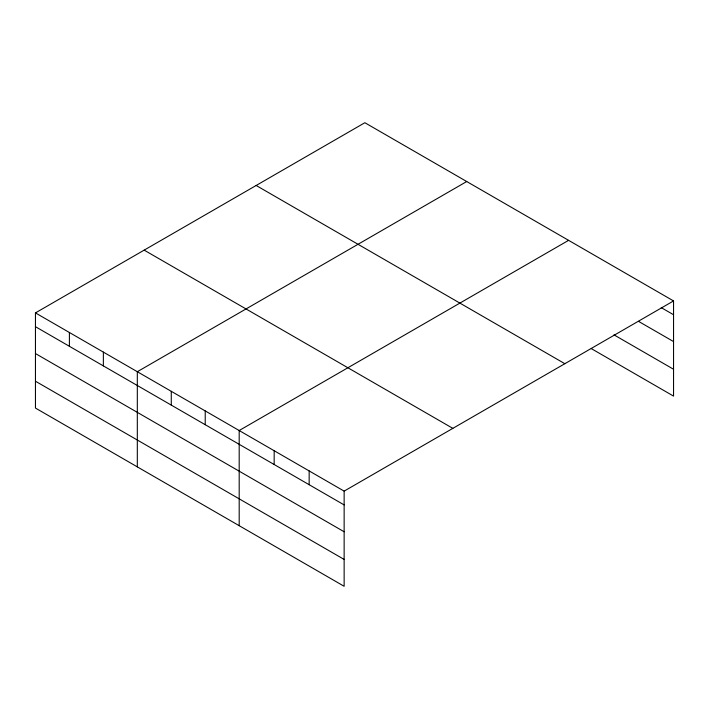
<?xml version="1.0" encoding="UTF-8"?>
<svg xmlns="http://www.w3.org/2000/svg" width="709" height="709" viewBox="0 0 709 709"><rect width="100%" height="100%" fill="white"/><g stroke="black" fill="none" stroke-linecap="round" stroke-linejoin="round"><path stroke-width="1.06" d="M591.288 348.606L673.55 396.101L673.55 300.935L364.86 122.719L35.45 312.899L35.45 408.065L344.14 586.281L344.14 491.124L35.45 312.899M466.726 181.531L137.316 371.711L137.316 466.876M568.591 240.342L239.19 430.523L239.19 525.688M344.14 491.124L673.55 300.935M661.258 307.635L673.55 314.734M638.561 321.381L673.55 341.578M613.985 334.861L673.55 369.247M256.153 185.474L564.843 363.699M144.157 250.135L452.847 428.36M35.45 326.689L344.14 504.914M35.45 353.543L344.14 531.768M35.45 381.212L344.14 559.428M309.159 470.918L309.159 484.717M274.17 450.72L274.17 464.51M205.229 410.919L205.229 424.709M171.277 391.315L171.277 405.105M103.363 352.107L103.363 365.897M69.402 332.503L69.402 346.293"/></g></svg>
